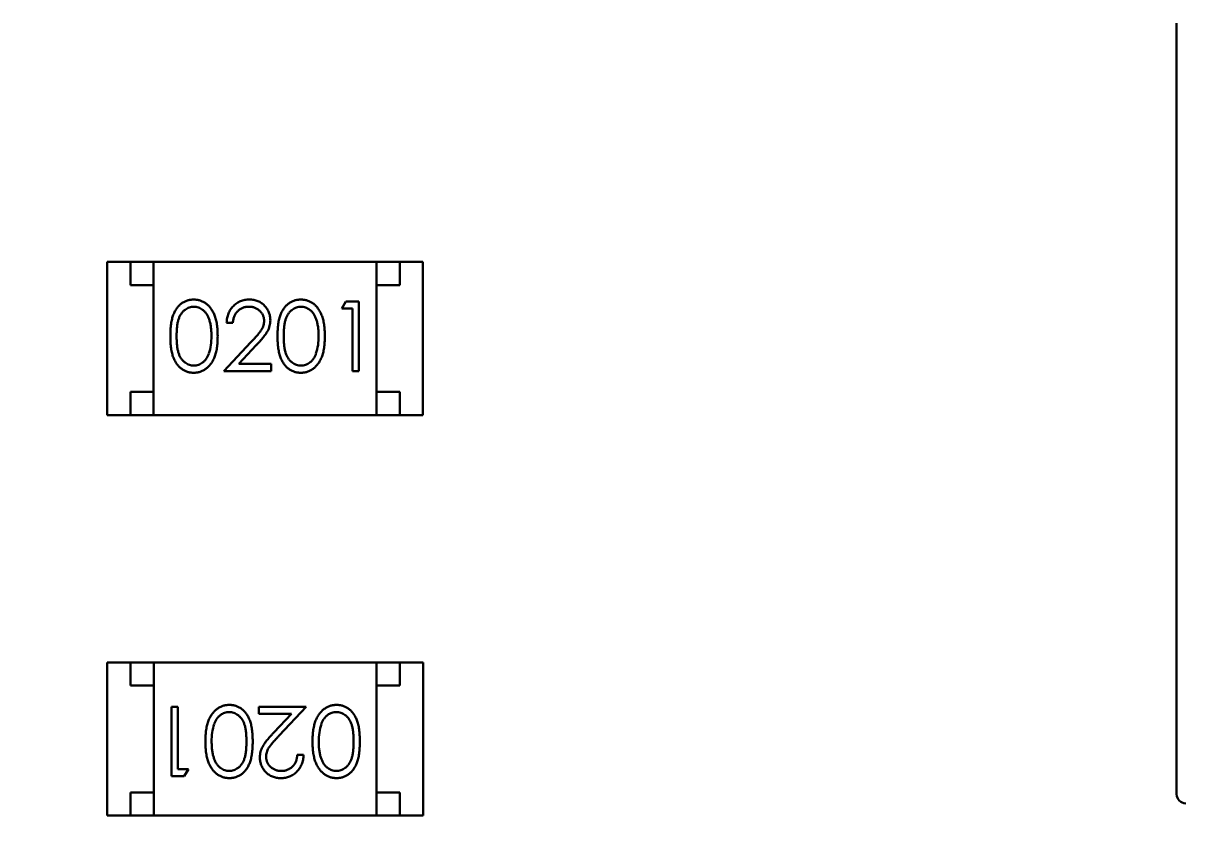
# Model space of a CAD drawing. Header units: millimetres. Extents: x 71 to 428, y 120 to 295.
# Drawn here: x 360.829 to 363.333, y 206.348 to 208.085 of the extents above; entities that cross this region are included whole.
import ezdxf

# ---------------------------------------------------------------- set-up
doc = ezdxf.new("R2010")
doc.units = ezdxf.units.MM
doc.header["$LTSCALE"] = 0.75
doc.layers.add('Visible', color=7, linetype='Continuous', lineweight=50)

msp = doc.modelspace()

# ---------------------------------------------------------------- linework, layer by layer
at = {"layer": 'Visible'}
for p, q in [((363.3136, 208.0849), (363.3136, 208.0846)), ((363.3136, 208.0846), (363.3136, 206.4246)), ((361.0103, 207.2407), (361.0103, 207.5707)), ((361.0103, 207.5707), (361.0603, 207.5707)), ((361.1103, 207.5707), (361.0603, 207.5707)), ((361.0603, 207.5707), (361.0603, 207.5207)), ((361.5903, 207.5707), (361.1103, 207.5707)), ((361.1103, 207.5707), (361.1103, 207.2407)), ((361.6403, 207.5707), (361.5903, 207.5707)), ((361.5903, 207.5707), (361.5903, 207.2407)), ((361.6903, 207.5707), (361.6403, 207.5707)), ((361.6403, 207.5207), (361.6403, 207.5707)), ((361.6903, 207.2407), (361.6903, 207.5707)), ((361.0603, 207.5207), (361.1103, 207.5207)), ((361.1103, 207.2907), (361.1103, 207.5207)), ((361.5903, 207.5207), (361.6403, 207.5207)), ((361.5903, 207.2907), (361.5903, 207.5207)), ((361.5156, 207.4706), (361.5244, 207.4859)), ((361.5387, 207.4706), (361.5156, 207.4706)), ((361.5244, 207.4859), (361.5521, 207.4859)), ((361.5387, 207.3359), (361.5387, 207.4706)), ((361.5521, 207.4859), (361.5521, 207.3359)), ((361.281, 207.4398), (361.2675, 207.4398)), ((361.2617, 207.3359), (361.3199, 207.398)), ((361.3314, 207.3914), (361.2939, 207.3513)), ((361.2939, 207.3513), (361.3637, 207.3513)), ((361.3637, 207.3513), (361.3637, 207.3359)), ((361.3637, 207.3359), (361.2617, 207.3359)), ((361.5521, 207.3359), (361.5387, 207.3359)), ((361.0603, 207.2907), (361.0603, 207.2407)), ((361.1103, 207.2907), (361.0603, 207.2907)), ((361.6403, 207.2907), (361.5903, 207.2907)), ((361.6403, 207.2407), (361.6403, 207.2907)), ((361.0103, 207.2407), (361.0603, 207.2407)), ((361.0603, 207.2407), (361.1103, 207.2407)), ((361.5903, 207.2407), (361.1103, 207.2407)), ((361.5903, 207.2407), (361.6403, 207.2407)), ((361.6903, 207.2407), (361.6403, 207.2407)), ((361.0105, 206.7082), (361.0105, 206.3782)), ((361.0105, 206.7082), (361.0605, 206.7082)), ((361.1105, 206.7082), (361.0605, 206.7082)), ((361.0605, 206.7082), (361.0605, 206.6582)), ((361.1105, 206.3782), (361.1105, 206.7082)), ((361.1105, 206.7082), (361.5905, 206.7082)), ((361.6405, 206.7082), (361.5905, 206.7082)), ((361.5905, 206.3782), (361.5905, 206.7082)), ((361.6405, 206.6582), (361.6405, 206.7082)), ((361.6905, 206.7082), (361.6405, 206.7082)), ((361.6905, 206.7082), (361.6905, 206.3782)), ((361.0605, 206.6582), (361.1105, 206.6582)), ((361.1105, 206.6582), (361.1105, 206.4282)), ((361.5905, 206.6582), (361.6405, 206.6582)), ((361.5905, 206.6582), (361.5905, 206.4282)), ((361.1487, 206.6129), (361.1621, 206.6129)), ((361.1487, 206.4629), (361.1487, 206.6129)), ((361.1621, 206.6129), (361.1621, 206.4783)), ((361.3371, 206.6129), (361.4391, 206.6129)), ((361.3371, 206.5975), (361.3371, 206.6129)), ((361.4069, 206.5975), (361.3371, 206.5975)), ((361.3694, 206.5574), (361.4069, 206.5975)), ((361.4391, 206.6129), (361.3809, 206.5508)), ((361.4198, 206.509), (361.4333, 206.509)), ((361.1621, 206.4783), (361.1852, 206.4783)), ((361.1852, 206.4783), (361.1764, 206.4629)), ((361.1764, 206.4629), (361.1487, 206.4629)), ((361.0605, 206.4282), (361.0605, 206.3782)), ((361.1105, 206.4282), (361.0605, 206.4282)), ((361.6405, 206.4282), (361.5905, 206.4282)), ((361.6405, 206.3782), (361.6405, 206.4282)), ((363.3136, 206.4246), (363.3136, 206.4243)), ((361.0105, 206.3782), (361.0605, 206.3782)), ((361.0605, 206.3782), (361.1105, 206.3782)), ((361.1105, 206.3782), (361.5905, 206.3782)), ((361.5905, 206.3782), (361.6405, 206.3782)), ((361.6905, 206.3782), (361.6405, 206.3782))]:
    msp.add_line(p, q, dxfattribs=at)
at = {"layer": 'Visible', "extrusion": (0, 0, -1)}
msp.add_circle((-354.8964, 204.496), 47.93, dxfattribs=at)
at = {"layer": 'Visible'}
for centre, start, end in [((361.1235, 207.4083), 341.6443, 1.3671), ((361.3543, 207.4083), 341.6443, 1.3671), ((361.3465, 206.5405), 161.6443, 181.3671), ((361.5773, 206.5405), 161.6443, 181.3671)]:
    msp.add_arc(centre, 0.1113, start, end, dxfattribs=at)
at = {"layer": 'Visible', "extrusion": (0, 0, -1)}
msp.add_arc((-363.3336, 206.4246), 0.02, 270.864, 359.136, dxfattribs=at)
at = {"layer": 'Visible'}
for points, knots in [([(361.1463, 207.4109), (361.1464, 207.4133), (361.1464, 207.418), (361.1467, 207.4248), (361.1472, 207.4311), (361.1479, 207.4371), (361.1487, 207.4427), (361.1499, 207.4478), (361.1511, 207.4525), (361.1526, 207.4568), (361.1543, 207.4607), (361.1561, 207.4644), (361.1581, 207.4679), (361.1603, 207.4711), (361.1626, 207.474), (361.1651, 207.4768), (361.1677, 207.4792), (361.1706, 207.4814), (361.1735, 207.4834), (361.1765, 207.4851), (361.1797, 207.4866), (361.1829, 207.4877), (361.1862, 207.4887), (361.1895, 207.4893), (361.193, 207.4897), (361.1953, 207.4898), (361.1965, 207.4898)], [0, 0, 0, 0, 0.068595, 0.133246, 0.194313, 0.251279, 0.304513, 0.354235, 0.400481, 0.443411, 0.484015, 0.523252, 0.561042, 0.5979, 0.633518, 0.668314, 0.702496, 0.736685, 0.770293, 0.803437, 0.835913, 0.86846, 0.900847, 0.933467, 0.966258, 1, 1, 1, 1]), ([(361.1969, 207.4744), (361.1953, 207.4743), (361.192, 207.4741), (361.1871, 207.4729), (361.1824, 207.4708), (361.1786, 207.4684), (361.1758, 207.4662), (361.1737, 207.4642), (361.1718, 207.4621), (361.1701, 207.4598), (361.1685, 207.4573), (361.167, 207.4546), (361.1656, 207.4517), (361.1644, 207.4485), (361.1633, 207.4451), (361.1624, 207.4414), (361.1615, 207.4372), (361.161, 207.4327), (361.1604, 207.4278), (361.1601, 207.4225), (361.1598, 207.4169), (361.1598, 207.413), (361.1598, 207.4109)], [0, 0, 0, 0, 0.060387, 0.120883, 0.182755, 0.247811, 0.281299, 0.315088, 0.349702, 0.384857, 0.420966, 0.458511, 0.497175, 0.537602, 0.580503, 0.627468, 0.678388, 0.733983, 0.793747, 0.857714, 0.926698, 1, 1, 1, 1]), ([(361.1965, 207.4898), (361.1977, 207.4898), (361.2001, 207.4897), (361.2036, 207.4893), (361.207, 207.4887), (361.2103, 207.4877), (361.2136, 207.4866), (361.2168, 207.4851), (361.2199, 207.4834), (361.2228, 207.4814), (361.2257, 207.4792), (361.2284, 207.4767), (361.231, 207.4739), (361.2334, 207.4709), (361.2356, 207.4675), (361.2378, 207.464), (361.2397, 207.4601), (361.2415, 207.4561), (361.2431, 207.4516), (361.2445, 207.4469), (361.2457, 207.4418), (361.2466, 207.4363), (361.2474, 207.4304), (361.2479, 207.4242), (361.2482, 207.4177), (361.2482, 207.4132), (361.2483, 207.4109)], [0, 0, 0, 0, 0.033788, 0.067194, 0.099862, 0.132567, 0.165151, 0.197913, 0.231319, 0.265083, 0.299255, 0.334399, 0.369943, 0.406284, 0.444064, 0.482998, 0.523354, 0.565537, 0.609613, 0.656391, 0.705885, 0.758325, 0.813832, 0.872795, 0.934722, 1, 1, 1, 1]), ([(361.2348, 207.4109), (361.2348, 207.4127), (361.2347, 207.4163), (361.2346, 207.4214), (361.2341, 207.4263), (361.2336, 207.431), (361.2329, 207.4354), (361.2321, 207.4396), (361.231, 207.4435), (361.2298, 207.4472), (361.2285, 207.4506), (361.227, 207.4538), (361.2255, 207.4567), (361.2238, 207.4594), (361.222, 207.4619), (361.22, 207.4641), (361.218, 207.4661), (361.2151, 207.4684), (361.2114, 207.4708), (361.2067, 207.4729), (361.2019, 207.4741), (361.1986, 207.4743), (361.1969, 207.4744)], [0, 0, 0, 0, 0.065681, 0.128486, 0.188175, 0.245106, 0.299448, 0.350823, 0.399942, 0.446672, 0.491255, 0.533376, 0.573853, 0.612526, 0.649597, 0.685532, 0.720106, 0.753838, 0.818925, 0.880493, 0.940311, 1, 1, 1, 1]), ([(361.2675, 207.4398), (361.2676, 207.4416), (361.2678, 207.4451), (361.2686, 207.4502), (361.2697, 207.4551), (361.2714, 207.4597), (361.2734, 207.4641), (361.2758, 207.4683), (361.2787, 207.4722), (361.282, 207.4758), (361.2855, 207.4791), (361.2893, 207.4819), (361.2934, 207.4843), (361.2976, 207.4864), (361.302, 207.4879), (361.3066, 207.489), (361.3115, 207.4897), (361.3147, 207.4898), (361.3164, 207.4898)], [0, 0, 0, 0, 0.068791, 0.135103, 0.198979, 0.261904, 0.323495, 0.385195, 0.446969, 0.509765, 0.572251, 0.633405, 0.693251, 0.752583, 0.812579, 0.873275, 0.93555, 1, 1, 1, 1]), ([(361.3157, 207.4744), (361.3146, 207.4744), (361.3123, 207.4743), (361.3089, 207.4739), (361.3056, 207.4732), (361.3026, 207.4722), (361.2996, 207.4709), (361.2968, 207.4693), (361.2942, 207.4675), (361.2918, 207.4653), (361.2895, 207.463), (361.2875, 207.4603), (361.2858, 207.4575), (361.2843, 207.4544), (361.283, 207.4511), (361.2821, 207.4475), (361.2813, 207.4437), (361.2811, 207.4411), (361.281, 207.4398)], [0, 0, 0, 0, 0.064439, 0.126547, 0.186887, 0.245878, 0.304041, 0.362191, 0.420976, 0.48066, 0.5406, 0.600689, 0.661936, 0.724443, 0.789038, 0.856314, 0.926352, 1, 1, 1, 1]), ([(361.3483, 207.444), (361.3482, 207.445), (361.3482, 207.447), (361.3477, 207.45), (361.347, 207.4528), (361.346, 207.4556), (361.3446, 207.4582), (361.343, 207.4608), (361.3411, 207.4632), (361.3389, 207.4655), (361.3365, 207.4675), (361.3339, 207.4694), (361.3312, 207.4709), (361.3284, 207.4722), (361.3254, 207.4732), (361.3223, 207.4739), (361.3191, 207.4743), (361.3169, 207.4744), (361.3157, 207.4744)], [0, 0, 0, 0, 0.061965, 0.122122, 0.180988, 0.239933, 0.299906, 0.359989, 0.421776, 0.486576, 0.551535, 0.615018, 0.677259, 0.73973, 0.80305, 0.866495, 0.931973, 1, 1, 1, 1]), ([(361.3164, 207.4898), (361.3181, 207.4898), (361.3213, 207.4897), (361.326, 207.489), (361.3305, 207.488), (361.3348, 207.4866), (361.3387, 207.4847), (361.3425, 207.4824), (361.346, 207.4797), (361.3492, 207.4765), (361.3522, 207.4732), (361.3547, 207.4696), (361.3569, 207.4659), (361.3587, 207.4621), (361.36, 207.4581), (361.361, 207.4539), (361.3616, 207.4496), (361.3617, 207.4467), (361.3617, 207.4452)], [0, 0, 0, 0, 0.069475, 0.136517, 0.200789, 0.26383, 0.325735, 0.387291, 0.449509, 0.512968, 0.576275, 0.63758, 0.697903, 0.757172, 0.816599, 0.876653, 0.93729, 1, 1, 1, 1]), ([(361.3771, 207.4109), (361.3771, 207.4133), (361.3772, 207.418), (361.3775, 207.4248), (361.378, 207.4311), (361.3787, 207.4371), (361.3795, 207.4427), (361.3806, 207.4478), (361.3819, 207.4525), (361.3834, 207.4568), (361.3851, 207.4607), (361.3869, 207.4644), (361.3889, 207.4679), (361.3911, 207.4711), (361.3934, 207.474), (361.3958, 207.4768), (361.3985, 207.4792), (361.4013, 207.4814), (361.4043, 207.4834), (361.4073, 207.4851), (361.4104, 207.4866), (361.4136, 207.4877), (361.4169, 207.4887), (361.4203, 207.4893), (361.4238, 207.4897), (361.4261, 207.4898), (361.4273, 207.4898)], [0, 0, 0, 0, 0.068595, 0.133246, 0.194313, 0.251279, 0.304513, 0.354235, 0.400481, 0.443411, 0.484015, 0.523252, 0.561042, 0.5979, 0.633518, 0.668314, 0.702496, 0.736685, 0.770293, 0.803437, 0.835913, 0.86846, 0.900847, 0.933467, 0.966258, 1, 1, 1, 1]), ([(361.4277, 207.4744), (361.4261, 207.4743), (361.4227, 207.4741), (361.4178, 207.4729), (361.4131, 207.4708), (361.4094, 207.4684), (361.4065, 207.4662), (361.4045, 207.4642), (361.4026, 207.4621), (361.4009, 207.4598), (361.3992, 207.4573), (361.3977, 207.4546), (361.3964, 207.4517), (361.3951, 207.4485), (361.394, 207.4451), (361.3931, 207.4414), (361.3923, 207.4372), (361.3917, 207.4327), (361.3912, 207.4278), (361.3909, 207.4225), (361.3906, 207.4169), (361.3906, 207.413), (361.3906, 207.4109)], [0, 0, 0, 0, 0.060387, 0.120883, 0.182755, 0.247811, 0.281299, 0.315088, 0.349702, 0.384857, 0.420966, 0.458511, 0.497175, 0.537602, 0.580503, 0.627468, 0.678388, 0.733983, 0.793747, 0.857714, 0.926698, 1, 1, 1, 1]), ([(361.4273, 207.4898), (361.4285, 207.4898), (361.4308, 207.4897), (361.4343, 207.4893), (361.4378, 207.4887), (361.4411, 207.4877), (361.4444, 207.4866), (361.4475, 207.4851), (361.4506, 207.4834), (361.4536, 207.4814), (361.4565, 207.4792), (361.4592, 207.4767), (361.4618, 207.4739), (361.4642, 207.4709), (361.4664, 207.4675), (361.4685, 207.464), (361.4704, 207.4601), (361.4723, 207.4561), (361.4739, 207.4516), (361.4753, 207.4469), (361.4764, 207.4418), (361.4774, 207.4363), (361.4781, 207.4304), (361.4787, 207.4242), (361.479, 207.4177), (361.479, 207.4132), (361.479, 207.4109)], [0, 0, 0, 0, 0.033788, 0.067194, 0.099862, 0.132567, 0.165151, 0.197913, 0.231319, 0.265083, 0.299255, 0.334399, 0.369943, 0.406284, 0.444064, 0.482998, 0.523354, 0.565537, 0.609613, 0.656391, 0.705885, 0.758325, 0.813832, 0.872795, 0.934722, 1, 1, 1, 1]), ([(361.4656, 207.4109), (361.4656, 207.4127), (361.4655, 207.4163), (361.4653, 207.4214), (361.4649, 207.4263), (361.4644, 207.431), (361.4636, 207.4354), (361.4628, 207.4396), (361.4617, 207.4435), (361.4606, 207.4472), (361.4593, 207.4506), (361.4578, 207.4538), (361.4563, 207.4567), (361.4546, 207.4594), (361.4528, 207.4619), (361.4508, 207.4641), (361.4488, 207.4661), (361.4459, 207.4684), (361.4422, 207.4708), (361.4375, 207.4729), (361.4326, 207.4741), (361.4294, 207.4743), (361.4277, 207.4744)], [0, 0, 0, 0, 0.065681, 0.128486, 0.188175, 0.245106, 0.299448, 0.350823, 0.399942, 0.446672, 0.491255, 0.533376, 0.573853, 0.612526, 0.649597, 0.685532, 0.720106, 0.753838, 0.818925, 0.880493, 0.940311, 1, 1, 1, 1]), ([(361.3199, 207.398), (361.3213, 207.3995), (361.324, 207.4023), (361.3279, 207.4065), (361.3313, 207.4103), (361.3344, 207.4139), (361.3371, 207.4172), (361.3394, 207.4201), (361.3413, 207.4228), (361.3434, 207.4259), (361.3453, 207.4297), (361.347, 207.4343), (361.3481, 207.4391), (361.3482, 207.4424), (361.3483, 207.444)], [0, 0, 0, 0, 0.110803, 0.212829, 0.306101, 0.390647, 0.466924, 0.534481, 0.593587, 0.644557, 0.7362, 0.825024, 0.911986, 1, 1, 1, 1]), ([(361.3617, 207.4452), (361.3617, 207.4431), (361.3615, 207.439), (361.3603, 207.4329), (361.3584, 207.427), (361.356, 207.4222), (361.3537, 207.4184), (361.3516, 207.4153), (361.3491, 207.4119), (361.3463, 207.4083), (361.3431, 207.4044), (361.3395, 207.4002), (361.3356, 207.3959), (361.3328, 207.3929), (361.3314, 207.3914)], [0, 0, 0, 0, 0.098702, 0.195672, 0.292422, 0.391343, 0.444462, 0.504229, 0.570352, 0.642546, 0.722288, 0.807921, 0.90047, 1, 1, 1, 1]), ([(361.1965, 207.3321), (361.1953, 207.3321), (361.193, 207.3322), (361.1895, 207.3326), (361.1862, 207.3332), (361.1829, 207.3341), (361.1797, 207.3353), (361.1766, 207.3367), (361.1736, 207.3384), (361.1707, 207.3403), (361.1679, 207.3425), (361.1652, 207.345), (361.1628, 207.3477), (361.1605, 207.3507), (361.1583, 207.3539), (361.1563, 207.3573), (361.1544, 207.3611), (361.1527, 207.3651), (361.1512, 207.3694), (361.1499, 207.3741), (361.1488, 207.3793), (361.1479, 207.3848), (361.1472, 207.3907), (361.1467, 207.3971), (361.1464, 207.4039), (361.1464, 207.4085), (361.1463, 207.4109)], [0, 0, 0, 0, 0.033787, 0.066622, 0.099285, 0.131361, 0.163585, 0.196104, 0.228902, 0.262158, 0.295991, 0.330218, 0.36506, 0.400951, 0.43762, 0.475708, 0.515381, 0.556414, 0.599765, 0.646424, 0.696431, 0.749782, 0.806573, 0.867436, 0.931887, 1, 1, 1, 1]), ([(361.1598, 207.4109), (361.1598, 207.4089), (361.1598, 207.4051), (361.1601, 207.3994), (361.1604, 207.3941), (361.1609, 207.3892), (361.1616, 207.3847), (361.1623, 207.3806), (361.1633, 207.3768), (361.1643, 207.3734), (361.1656, 207.3703), (361.1669, 207.3674), (361.1684, 207.3647), (361.17, 207.3622), (361.1718, 207.3599), (361.1737, 207.3577), (361.1758, 207.3558), (361.1786, 207.3535), (361.1824, 207.3511), (361.1871, 207.349), (361.192, 207.3477), (361.1953, 207.3476), (361.1969, 207.3475)], [0, 0, 0, 0, 0.072951, 0.141584, 0.205926, 0.265301, 0.320597, 0.371817, 0.41879, 0.461699, 0.502134, 0.540804, 0.578181, 0.614297, 0.649678, 0.684299, 0.718359, 0.752081, 0.817652, 0.879722, 0.939966, 1, 1, 1, 1]), ([(361.2483, 207.4109), (361.2482, 207.4086), (361.2482, 207.4041), (361.2479, 207.3976), (361.2474, 207.3914), (361.2467, 207.3856), (361.2457, 207.3801), (361.2445, 207.3751), (361.2432, 207.3703), (361.2416, 207.3659), (361.2398, 207.3619), (361.2379, 207.3581), (361.2358, 207.3545), (361.2335, 207.3512), (361.2311, 207.3481), (361.2285, 207.3454), (361.2258, 207.3428), (361.2229, 207.3406), (361.2199, 207.3386), (361.2168, 207.3368), (361.2136, 207.3354), (361.2104, 207.3342), (361.207, 207.3332), (361.2036, 207.3326), (361.2001, 207.3321), (361.1977, 207.3321), (361.1965, 207.3321)], [0, 0, 0, 0, 0.065063, 0.126773, 0.185516, 0.240765, 0.29298, 0.34225, 0.388919, 0.432776, 0.474628, 0.514775, 0.553606, 0.591426, 0.628028, 0.663804, 0.698984, 0.733591, 0.767628, 0.801208, 0.834264, 0.866981, 0.89972, 0.932702, 0.966176, 1, 1, 1, 1]), ([(361.4273, 207.3321), (361.4261, 207.3321), (361.4238, 207.3322), (361.4203, 207.3326), (361.4169, 207.3332), (361.4137, 207.3341), (361.4105, 207.3353), (361.4074, 207.3367), (361.4044, 207.3384), (361.4014, 207.3403), (361.3987, 207.3425), (361.396, 207.345), (361.3935, 207.3477), (361.3912, 207.3507), (361.389, 207.3539), (361.387, 207.3573), (361.3852, 207.3611), (361.3835, 207.3651), (361.382, 207.3694), (361.3806, 207.3741), (361.3796, 207.3793), (361.3787, 207.3848), (361.378, 207.3907), (361.3775, 207.3971), (361.3772, 207.4039), (361.3771, 207.4085), (361.3771, 207.4109)], [0, 0, 0, 0, 0.033787, 0.066622, 0.099285, 0.131361, 0.163585, 0.196104, 0.228902, 0.262158, 0.295991, 0.330218, 0.36506, 0.400951, 0.43762, 0.475708, 0.515381, 0.556414, 0.599765, 0.646424, 0.696431, 0.749782, 0.806573, 0.867436, 0.931887, 1, 1, 1, 1]), ([(361.3906, 207.4109), (361.3906, 207.4089), (361.3906, 207.4051), (361.3909, 207.3994), (361.3912, 207.3941), (361.3917, 207.3892), (361.3923, 207.3847), (361.3931, 207.3806), (361.394, 207.3768), (361.3951, 207.3734), (361.3964, 207.3703), (361.3977, 207.3674), (361.3992, 207.3647), (361.4008, 207.3622), (361.4026, 207.3599), (361.4045, 207.3577), (361.4065, 207.3558), (361.4094, 207.3535), (361.4131, 207.3511), (361.4179, 207.349), (361.4228, 207.3477), (361.4261, 207.3476), (361.4277, 207.3475)], [0, 0, 0, 0, 0.072951, 0.141584, 0.205926, 0.265301, 0.320597, 0.371817, 0.41879, 0.461699, 0.502134, 0.540804, 0.578181, 0.614297, 0.649678, 0.684299, 0.718359, 0.752081, 0.817652, 0.879722, 0.939966, 1, 1, 1, 1]), ([(361.479, 207.4109), (361.479, 207.4086), (361.479, 207.4041), (361.4787, 207.3976), (361.4781, 207.3914), (361.4774, 207.3856), (361.4765, 207.3801), (361.4753, 207.3751), (361.474, 207.3703), (361.4723, 207.3659), (361.4706, 207.3619), (361.4686, 207.3581), (361.4666, 207.3545), (361.4643, 207.3512), (361.4619, 207.3481), (361.4593, 207.3454), (361.4566, 207.3428), (361.4537, 207.3406), (361.4507, 207.3386), (361.4476, 207.3368), (361.4444, 207.3354), (361.4411, 207.3342), (361.4378, 207.3332), (361.4343, 207.3326), (361.4308, 207.3321), (361.4285, 207.3321), (361.4273, 207.3321)], [0, 0, 0, 0, 0.065063, 0.126773, 0.185516, 0.240765, 0.29298, 0.34225, 0.388919, 0.432776, 0.474628, 0.514775, 0.553606, 0.591426, 0.628028, 0.663804, 0.698984, 0.733591, 0.767628, 0.801208, 0.834264, 0.866981, 0.89972, 0.932702, 0.966176, 1, 1, 1, 1]), ([(361.1969, 207.3475), (361.1986, 207.3476), (361.2019, 207.3477), (361.2068, 207.349), (361.2115, 207.351), (361.2152, 207.3534), (361.218, 207.3556), (361.22, 207.3575), (361.2218, 207.3596), (361.2236, 207.362), (361.2252, 207.3645), (361.2267, 207.3672), (361.228, 207.3701), (361.2287, 207.3722), (361.2291, 207.3732)], [0, 0, 0, 0, 0.112813, 0.225394, 0.339595, 0.459675, 0.521735, 0.583926, 0.648174, 0.713881, 0.781004, 0.851451, 0.924051, 1, 1, 1, 1]), ([(361.4277, 207.3475), (361.4294, 207.3476), (361.4327, 207.3477), (361.4375, 207.349), (361.4423, 207.351), (361.4459, 207.3534), (361.4487, 207.3556), (361.4508, 207.3575), (361.4526, 207.3596), (361.4544, 207.362), (361.456, 207.3645), (361.4574, 207.3672), (361.4588, 207.3701), (361.4595, 207.3722), (361.4599, 207.3732)], [0, 0, 0, 0, 0.112813, 0.225394, 0.339595, 0.459675, 0.521735, 0.583926, 0.648174, 0.713881, 0.781004, 0.851451, 0.924051, 1, 1, 1, 1]), ([(361.2217, 206.5379), (361.2218, 206.5402), (361.2218, 206.5447), (361.2221, 206.5512), (361.2227, 206.5574), (361.2234, 206.5632), (361.2243, 206.5687), (361.2255, 206.5738), (361.2268, 206.5785), (361.2284, 206.5829), (361.2302, 206.587), (361.2321, 206.5908), (361.2342, 206.5943), (361.2365, 206.5976), (361.2389, 206.6007), (361.2415, 206.6035), (361.2442, 206.606), (361.2471, 206.6082), (361.2501, 206.6102), (361.2532, 206.612), (361.2564, 206.6134), (361.2597, 206.6146), (361.263, 206.6156), (361.2664, 206.6162), (361.27, 206.6167), (361.2723, 206.6167), (361.2735, 206.6167)], [0, 0, 0, 0, 0.065063, 0.126773, 0.185516, 0.240765, 0.29298, 0.34225, 0.388919, 0.432776, 0.474628, 0.514775, 0.553606, 0.591426, 0.628028, 0.663804, 0.698984, 0.733591, 0.767628, 0.801208, 0.834264, 0.866981, 0.89972, 0.932702, 0.966176, 1, 1, 1, 1]), ([(361.2735, 206.6167), (361.2747, 206.6167), (361.277, 206.6167), (361.2805, 206.6163), (361.2838, 206.6156), (361.2871, 206.6147), (361.2903, 206.6136), (361.2934, 206.6121), (361.2964, 206.6104), (361.2993, 206.6085), (361.3021, 206.6063), (361.3048, 206.6039), (361.3073, 206.6011), (361.3096, 206.5982), (361.3117, 206.595), (361.3138, 206.5915), (361.3156, 206.5878), (361.3173, 206.5838), (361.3188, 206.5794), (361.3202, 206.5747), (361.3212, 206.5696), (361.3221, 206.564), (361.3228, 206.5581), (361.3233, 206.5517), (361.3236, 206.545), (361.3237, 206.5403), (361.3237, 206.5379)], [0, 0, 0, 0, 0.033787, 0.066622, 0.099285, 0.131361, 0.163585, 0.196104, 0.228902, 0.262158, 0.295991, 0.330218, 0.36506, 0.400951, 0.43762, 0.475708, 0.515381, 0.556414, 0.599765, 0.646424, 0.696431, 0.749782, 0.806573, 0.867436, 0.931887, 1, 1, 1, 1]), ([(361.4525, 206.5379), (361.4525, 206.5402), (361.4526, 206.5447), (361.4529, 206.5512), (361.4534, 206.5574), (361.4541, 206.5632), (361.4551, 206.5687), (361.4563, 206.5738), (361.4576, 206.5785), (361.4592, 206.5829), (361.461, 206.587), (361.4629, 206.5908), (361.465, 206.5943), (361.4672, 206.5976), (361.4696, 206.6007), (361.4722, 206.6035), (361.475, 206.606), (361.4779, 206.6082), (361.4809, 206.6102), (361.484, 206.612), (361.4872, 206.6134), (361.4904, 206.6146), (361.4938, 206.6156), (361.4972, 206.6162), (361.5007, 206.6167), (361.5031, 206.6167), (361.5043, 206.6167)], [0, 0, 0, 0, 0.065063, 0.126773, 0.185516, 0.240765, 0.29298, 0.34225, 0.388919, 0.432776, 0.474628, 0.514775, 0.553606, 0.591426, 0.628028, 0.663804, 0.698984, 0.733591, 0.767628, 0.801208, 0.834264, 0.866981, 0.89972, 0.932702, 0.966176, 1, 1, 1, 1]), ([(361.5043, 206.6167), (361.5055, 206.6167), (361.5078, 206.6167), (361.5113, 206.6163), (361.5146, 206.6156), (361.5179, 206.6147), (361.5211, 206.6136), (361.5242, 206.6121), (361.5272, 206.6104), (361.5301, 206.6085), (361.5329, 206.6063), (361.5356, 206.6039), (361.538, 206.6011), (361.5403, 206.5982), (361.5425, 206.595), (361.5445, 206.5915), (361.5464, 206.5878), (361.5481, 206.5838), (361.5496, 206.5794), (361.5509, 206.5747), (361.552, 206.5696), (361.5529, 206.564), (361.5536, 206.5581), (361.5541, 206.5517), (361.5544, 206.545), (361.5544, 206.5403), (361.5544, 206.5379)], [0, 0, 0, 0, 0.033787, 0.066622, 0.099285, 0.131361, 0.163585, 0.196104, 0.228902, 0.262158, 0.295991, 0.330218, 0.36506, 0.400951, 0.43762, 0.475708, 0.515381, 0.556414, 0.599765, 0.646424, 0.696431, 0.749782, 0.806573, 0.867436, 0.931887, 1, 1, 1, 1]), ([(361.2731, 206.6013), (361.2714, 206.6013), (361.2681, 206.6011), (361.2632, 206.5998), (361.2585, 206.5978), (361.2548, 206.5955), (361.252, 206.5932), (361.25, 206.5913), (361.2482, 206.5892), (361.2464, 206.5869), (361.2448, 206.5843), (361.2434, 206.5816), (361.242, 206.5787), (361.2413, 206.5766), (361.2409, 206.5756)], [0, 0, 0, 0, 0.112813, 0.225394, 0.339595, 0.459675, 0.521735, 0.583926, 0.648174, 0.713881, 0.781004, 0.851451, 0.924051, 1, 1, 1, 1]), ([(361.3102, 206.5379), (361.3102, 206.5399), (361.3102, 206.5438), (361.3099, 206.5494), (361.3096, 206.5547), (361.3091, 206.5596), (361.3084, 206.5641), (361.3077, 206.5682), (361.3068, 206.572), (361.3057, 206.5754), (361.3044, 206.5785), (361.3031, 206.5814), (361.3016, 206.5841), (361.3, 206.5867), (361.2982, 206.589), (361.2963, 206.5911), (361.2943, 206.593), (361.2914, 206.5953), (361.2876, 206.5977), (361.2829, 206.5998), (361.278, 206.6011), (361.2747, 206.6013), (361.2731, 206.6013)], [0, 0, 0, 0, 0.072951, 0.141584, 0.205926, 0.265301, 0.320597, 0.371817, 0.41879, 0.461699, 0.502134, 0.540804, 0.578181, 0.614297, 0.649678, 0.684299, 0.718359, 0.752081, 0.817652, 0.879722, 0.939966, 1, 1, 1, 1]), ([(361.5038, 206.6013), (361.5022, 206.6013), (361.4989, 206.6011), (361.494, 206.5998), (361.4893, 206.5978), (361.4856, 206.5955), (361.4828, 206.5932), (361.4808, 206.5913), (361.479, 206.5892), (361.4772, 206.5869), (361.4756, 206.5843), (361.4741, 206.5816), (361.4728, 206.5787), (361.472, 206.5766), (361.4717, 206.5756)], [0, 0, 0, 0, 0.112813, 0.225394, 0.339595, 0.459675, 0.521735, 0.583926, 0.648174, 0.713881, 0.781004, 0.851451, 0.924051, 1, 1, 1, 1]), ([(361.541, 206.5379), (361.541, 206.5399), (361.541, 206.5438), (361.5407, 206.5494), (361.5404, 206.5547), (361.5399, 206.5596), (361.5392, 206.5641), (361.5385, 206.5682), (361.5375, 206.572), (361.5364, 206.5754), (361.5352, 206.5785), (361.5338, 206.5814), (361.5324, 206.5841), (361.5307, 206.5867), (361.529, 206.589), (361.5271, 206.5911), (361.525, 206.593), (361.5222, 206.5953), (361.5184, 206.5977), (361.5137, 206.5998), (361.5088, 206.6011), (361.5055, 206.6013), (361.5038, 206.6013)], [0, 0, 0, 0, 0.072951, 0.141584, 0.205926, 0.265301, 0.320597, 0.371817, 0.41879, 0.461699, 0.502134, 0.540804, 0.578181, 0.614297, 0.649678, 0.684299, 0.718359, 0.752081, 0.817652, 0.879722, 0.939966, 1, 1, 1, 1]), ([(361.3391, 206.5036), (361.3391, 206.5057), (361.3393, 206.5099), (361.3405, 206.5159), (361.3424, 206.5218), (361.3447, 206.5266), (361.3471, 206.5304), (361.3492, 206.5336), (361.3516, 206.5369), (361.3545, 206.5406), (361.3577, 206.5444), (361.3612, 206.5486), (361.3652, 206.5529), (361.368, 206.5559), (361.3694, 206.5574)], [0, 0, 0, 0, 0.098702, 0.195672, 0.292422, 0.391343, 0.444462, 0.504229, 0.570352, 0.642546, 0.722288, 0.807921, 0.90047, 1, 1, 1, 1]), ([(361.3809, 206.5508), (361.3795, 206.5493), (361.3767, 206.5465), (361.3729, 206.5423), (361.3694, 206.5385), (361.3664, 206.5349), (361.3637, 206.5317), (361.3614, 206.5287), (361.3595, 206.5261), (361.3574, 206.5229), (361.3554, 206.5191), (361.3537, 206.5145), (361.3527, 206.5097), (361.3526, 206.5065), (361.3525, 206.5048)], [0, 0, 0, 0, 0.110803, 0.212829, 0.306101, 0.390647, 0.466924, 0.534481, 0.593587, 0.644557, 0.7362, 0.825024, 0.911986, 1, 1, 1, 1]), ([(361.2735, 206.459), (361.2723, 206.4591), (361.27, 206.4591), (361.2664, 206.4595), (361.263, 206.4602), (361.2597, 206.4611), (361.2564, 206.4623), (361.2533, 206.4637), (361.2502, 206.4654), (361.2472, 206.4674), (361.2443, 206.4696), (361.2416, 206.4722), (361.239, 206.475), (361.2366, 206.478), (361.2344, 206.4813), (361.2323, 206.4848), (361.2303, 206.4887), (361.2285, 206.4928), (361.2269, 206.4972), (361.2255, 206.5019), (361.2244, 206.5071), (361.2234, 206.5125), (361.2227, 206.5184), (361.2221, 206.5246), (361.2218, 206.5311), (361.2218, 206.5356), (361.2217, 206.5379)], [0, 0, 0, 0, 0.033788, 0.067194, 0.099862, 0.132567, 0.165151, 0.197913, 0.231319, 0.265083, 0.299255, 0.334399, 0.369943, 0.406284, 0.444064, 0.482998, 0.523354, 0.565537, 0.609613, 0.656391, 0.705885, 0.758325, 0.813832, 0.872795, 0.934722, 1, 1, 1, 1]), ([(361.2352, 206.5379), (361.2352, 206.5361), (361.2353, 206.5325), (361.2355, 206.5274), (361.2359, 206.5225), (361.2364, 206.5178), (361.2372, 206.5134), (361.238, 206.5092), (361.239, 206.5053), (361.2402, 206.5017), (361.2415, 206.4982), (361.243, 206.4951), (361.2445, 206.4921), (361.2462, 206.4894), (361.248, 206.4869), (361.25, 206.4847), (361.252, 206.4827), (361.2549, 206.4804), (361.2586, 206.4781), (361.2633, 206.4759), (361.2681, 206.4747), (361.2714, 206.4745), (361.2731, 206.4744)], [0, 0, 0, 0, 0.065681, 0.128486, 0.188175, 0.245106, 0.299448, 0.350823, 0.399942, 0.446672, 0.491255, 0.533376, 0.573853, 0.612526, 0.649597, 0.685532, 0.720106, 0.753838, 0.818925, 0.880493, 0.940311, 1, 1, 1, 1]), ([(361.2731, 206.4744), (361.2747, 206.4745), (361.2781, 206.4747), (361.283, 206.4759), (361.2877, 206.4781), (361.2914, 206.4804), (361.2943, 206.4826), (361.2963, 206.4846), (361.2982, 206.4867), (361.2999, 206.4891), (361.3015, 206.4916), (361.303, 206.4943), (361.3044, 206.4972), (361.3056, 206.5003), (361.3067, 206.5037), (361.3076, 206.5074), (361.3085, 206.5116), (361.3091, 206.5161), (361.3096, 206.521), (361.3099, 206.5263), (361.3102, 206.532), (361.3102, 206.5359), (361.3102, 206.5379)], [0, 0, 0, 0, 0.060387, 0.120883, 0.182755, 0.247811, 0.281299, 0.315088, 0.349702, 0.384857, 0.420966, 0.458511, 0.497175, 0.537602, 0.580503, 0.627468, 0.678388, 0.733983, 0.793747, 0.857714, 0.926698, 1, 1, 1, 1]), ([(361.3237, 206.5379), (361.3237, 206.5355), (361.3236, 206.5309), (361.3233, 206.5241), (361.3228, 206.5177), (361.3221, 206.5117), (361.3213, 206.5062), (361.3202, 206.5011), (361.3189, 206.4964), (361.3174, 206.4921), (361.3157, 206.4881), (361.3139, 206.4844), (361.3119, 206.4809), (361.3097, 206.4777), (361.3074, 206.4748), (361.3049, 206.472), (361.3023, 206.4696), (361.2995, 206.4674), (361.2965, 206.4654), (361.2935, 206.4637), (361.2904, 206.4623), (361.2871, 206.4611), (361.2839, 206.4602), (361.2805, 206.4595), (361.277, 206.4591), (361.2747, 206.4591), (361.2735, 206.459)], [0, 0, 0, 0, 0.068595, 0.133246, 0.194313, 0.251279, 0.304513, 0.354235, 0.400481, 0.443411, 0.484015, 0.523252, 0.561042, 0.5979, 0.633518, 0.668314, 0.702496, 0.736685, 0.770293, 0.803437, 0.835913, 0.86846, 0.900847, 0.933467, 0.966258, 1, 1, 1, 1]), ([(361.5043, 206.459), (361.5031, 206.4591), (361.5007, 206.4591), (361.4972, 206.4595), (361.4938, 206.4602), (361.4905, 206.4611), (361.4872, 206.4623), (361.484, 206.4637), (361.4809, 206.4654), (361.478, 206.4674), (361.4751, 206.4696), (361.4724, 206.4722), (361.4698, 206.475), (361.4674, 206.478), (361.4651, 206.4813), (361.463, 206.4848), (361.4611, 206.4887), (361.4593, 206.4928), (361.4577, 206.4972), (361.4563, 206.5019), (361.4551, 206.5071), (361.4542, 206.5125), (361.4534, 206.5184), (361.4529, 206.5246), (361.4526, 206.5311), (361.4525, 206.5356), (361.4525, 206.5379)], [0, 0, 0, 0, 0.033788, 0.067194, 0.099862, 0.132567, 0.165151, 0.197913, 0.231319, 0.265083, 0.299255, 0.334399, 0.369943, 0.406284, 0.444064, 0.482998, 0.523354, 0.565537, 0.609613, 0.656391, 0.705885, 0.758325, 0.813832, 0.872795, 0.934722, 1, 1, 1, 1]), ([(361.466, 206.5379), (361.466, 206.5361), (361.466, 206.5325), (361.4662, 206.5274), (361.4667, 206.5225), (361.4672, 206.5178), (361.4679, 206.5134), (361.4687, 206.5092), (361.4698, 206.5053), (361.471, 206.5017), (361.4723, 206.4982), (361.4737, 206.4951), (361.4753, 206.4921), (361.477, 206.4894), (361.4788, 206.4869), (361.4807, 206.4847), (361.4828, 206.4827), (361.4857, 206.4804), (361.4894, 206.4781), (361.4941, 206.4759), (361.4989, 206.4747), (361.5022, 206.4745), (361.5038, 206.4744)], [0, 0, 0, 0, 0.065681, 0.128486, 0.188175, 0.245106, 0.299448, 0.350823, 0.399942, 0.446672, 0.491255, 0.533376, 0.573853, 0.612526, 0.649597, 0.685532, 0.720106, 0.753838, 0.818925, 0.880493, 0.940311, 1, 1, 1, 1]), ([(361.5038, 206.4744), (361.5055, 206.4745), (361.5088, 206.4747), (361.5137, 206.4759), (361.5184, 206.4781), (361.5222, 206.4804), (361.525, 206.4826), (361.527, 206.4846), (361.5289, 206.4867), (361.5307, 206.4891), (361.5323, 206.4916), (361.5338, 206.4943), (361.5352, 206.4972), (361.5364, 206.5003), (361.5375, 206.5037), (361.5384, 206.5074), (361.5392, 206.5116), (361.5398, 206.5161), (361.5404, 206.521), (361.5407, 206.5263), (361.541, 206.532), (361.541, 206.5359), (361.541, 206.5379)], [0, 0, 0, 0, 0.060387, 0.120883, 0.182755, 0.247811, 0.281299, 0.315088, 0.349702, 0.384857, 0.420966, 0.458511, 0.497175, 0.537602, 0.580503, 0.627468, 0.678388, 0.733983, 0.793747, 0.857714, 0.926698, 1, 1, 1, 1]), ([(361.5544, 206.5379), (361.5544, 206.5355), (361.5544, 206.5309), (361.5541, 206.5241), (361.5536, 206.5177), (361.5529, 206.5117), (361.5521, 206.5062), (361.5509, 206.5011), (361.5497, 206.4964), (361.5482, 206.4921), (361.5465, 206.4881), (361.5447, 206.4844), (361.5426, 206.4809), (361.5405, 206.4777), (361.5382, 206.4748), (361.5357, 206.472), (361.533, 206.4696), (361.5302, 206.4674), (361.5273, 206.4654), (361.5243, 206.4637), (361.5211, 206.4623), (361.5179, 206.4611), (361.5146, 206.4602), (361.5113, 206.4595), (361.5078, 206.4591), (361.5055, 206.4591), (361.5043, 206.459)], [0, 0, 0, 0, 0.068595, 0.133246, 0.194313, 0.251279, 0.304513, 0.354235, 0.400481, 0.443411, 0.484015, 0.523252, 0.561042, 0.5979, 0.633518, 0.668314, 0.702496, 0.736685, 0.770293, 0.803437, 0.835913, 0.86846, 0.900847, 0.933467, 0.966258, 1, 1, 1, 1]), ([(361.3844, 206.459), (361.3827, 206.4591), (361.3795, 206.4591), (361.3748, 206.4598), (361.3703, 206.4608), (361.366, 206.4622), (361.362, 206.4642), (361.3583, 206.4665), (361.3547, 206.4691), (361.3515, 206.4723), (361.3486, 206.4756), (361.3461, 206.4792), (361.3439, 206.4829), (361.3421, 206.4867), (361.3408, 206.4908), (361.3398, 206.4949), (361.3392, 206.4992), (361.3391, 206.5021), (361.3391, 206.5036)], [0, 0, 0, 0, 0.069475, 0.136517, 0.200789, 0.26383, 0.325735, 0.387291, 0.449509, 0.512968, 0.576275, 0.63758, 0.697903, 0.757172, 0.816599, 0.876653, 0.93729, 1, 1, 1, 1]), ([(361.3525, 206.5048), (361.3525, 206.5038), (361.3526, 206.5018), (361.3531, 206.4988), (361.3538, 206.496), (361.3548, 206.4932), (361.3562, 206.4906), (361.3578, 206.4881), (361.3597, 206.4856), (361.3619, 206.4834), (361.3643, 206.4813), (361.3669, 206.4794), (361.3696, 206.4779), (361.3724, 206.4766), (361.3754, 206.4756), (361.3785, 206.4749), (361.3817, 206.4745), (361.3839, 206.4744), (361.3851, 206.4744)], [0, 0, 0, 0, 0.061965, 0.122122, 0.180988, 0.239933, 0.299906, 0.359989, 0.421776, 0.486576, 0.551535, 0.615018, 0.677259, 0.73973, 0.80305, 0.866495, 0.931973, 1, 1, 1, 1]), ([(361.4333, 206.509), (361.4332, 206.5072), (361.433, 206.5037), (361.4322, 206.4986), (361.4311, 206.4937), (361.4294, 206.4891), (361.4274, 206.4847), (361.425, 206.4806), (361.4221, 206.4767), (361.4188, 206.4731), (361.4153, 206.4697), (361.4115, 206.4669), (361.4074, 206.4645), (361.4032, 206.4625), (361.3988, 206.4609), (361.3942, 206.4598), (361.3893, 206.4591), (361.386, 206.4591), (361.3844, 206.459)], [0, 0, 0, 0, 0.068791, 0.135103, 0.198979, 0.261904, 0.323495, 0.385195, 0.446969, 0.509765, 0.572251, 0.633405, 0.693251, 0.752583, 0.812579, 0.873275, 0.93555, 1, 1, 1, 1]), ([(361.3851, 206.4744), (361.3862, 206.4744), (361.3885, 206.4745), (361.3919, 206.4749), (361.3951, 206.4757), (361.3982, 206.4766), (361.4012, 206.4779), (361.4039, 206.4795), (361.4066, 206.4814), (361.409, 206.4835), (361.4113, 206.4859), (361.4133, 206.4885), (361.415, 206.4914), (361.4165, 206.4944), (361.4178, 206.4978), (361.4187, 206.5013), (361.4194, 206.5051), (361.4197, 206.5077), (361.4198, 206.509)], [0, 0, 0, 0, 0.064439, 0.126547, 0.186887, 0.245878, 0.304041, 0.362191, 0.420976, 0.48066, 0.5406, 0.600689, 0.661936, 0.724443, 0.789038, 0.856314, 0.926352, 1, 1, 1, 1])]:
    msp.add_open_spline(points, degree=3, knots=knots, dxfattribs=at)

doc.saveas('drawing.dxf')
